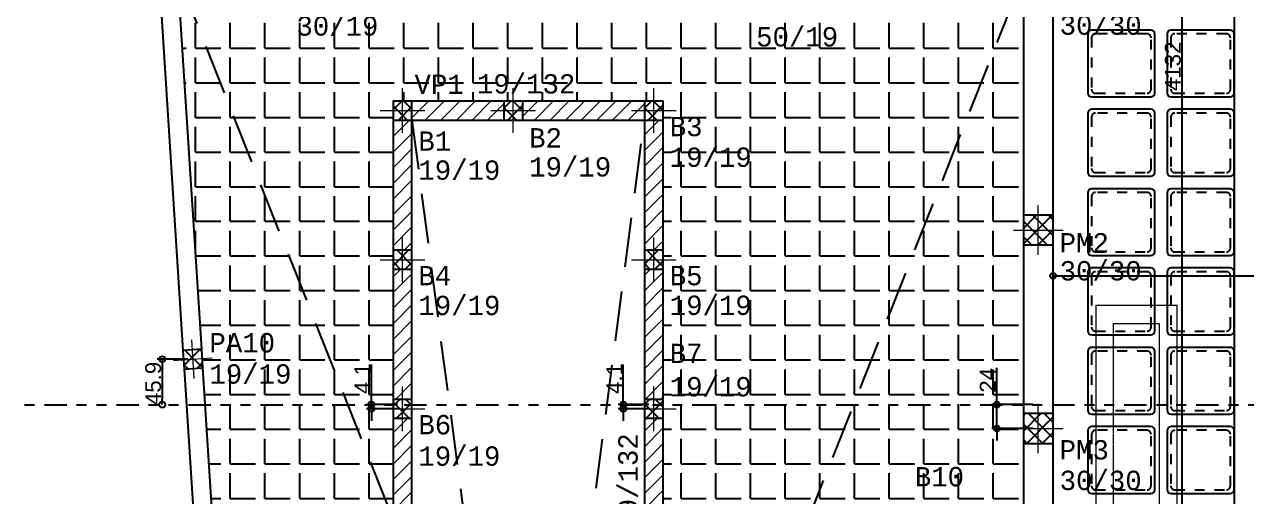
# Model space of a CAD drawing. Header units: millimetres. Extents: x -967 to 563, y -1588 to 506.
# Drawn here: x 30.64 to 42.95, y -247.12 to -242.36 of the extents above; entities that cross this region are included whole.
import ezdxf

# ---------------------------------------------------------------- set-up
doc = ezdxf.new("R2010")
doc.units = ezdxf.units.MM
for name, pattern in [('CYPE_RAYAPUNTOPUNTO', [0.45, 0.225, -0.075, 0, -0.075, 0, -0.075]), ('DASHDOT', [1, 0.5, -0.25, 0, -0.25]), ('ESTILO_TQS_0001', [1, 0.7, -0.3]), ('TRAZO_HUECO', [0.75, 0.5, -0.25])]:
    doc.linetypes.add(name, pattern=pattern)
for name, color, linetype, lineweight in [('0017-PAI-PE-001-IMP-R02$0$Modelos genéricos', 252, 'Continuous', 5), ('PILAR_EIXOS', 1, 'Continuous', 0), ('PILAR_HACH', 4, 'Continuous', 0)]:
    doc.layers.add(name, color=color, linetype=linetype, lineweight=lineweight)
for name, color, linetype in [('1', 5, 'Continuous'), ('11', 7, 'Continuous'), ('12', 4, 'Continuous'), ('208', 13, 'Continuous'), ('241', 7, 'TRAZO_HUECO'), ('242', 3, 'Continuous'), ('251', 5, 'Continuous'), ('252', 153, 'ESTILO_TQS_0001'), ('347-XXXX-ARQ-BASE-013-IMPLANTAÇÃO$0$_XREF PAI', 252, 'Continuous'), ('4', 2, 'Continuous'), ('9', 7, 'Continuous'), ('A_htc_alv', 7, 'Continuous'), ('COTAS', 1, 'Continuous'), ('EIXOS', 8, 'DASHDOT')]:
    doc.layers.add(name, color=color, linetype=linetype)
doc.styles.add('ARIAL', font='arial.ttf')
doc.styles.add('TQS_LUCIDA_CONSOLE', font='lucon.TTF')
doc.dimstyles.new('AVILLA 100 2', dxfattribs={"dimtxt": 0.16, "dimasz": 0.06, "dimexe": 0.05, "dimexo": 0.05, "dimgap": 0.01, "dimtad": 3, "dimdec": 1, "dimlfac": 100, "dimzin": 9, "dimdsep": 46, "dimtxsty": 'ARIAL', "dimblk": 'ORIGIN', "dimcen": 1.5, "dimclrd": 10, "dimclre": 10, "dimclrt": 7, "dimadec": 0, "dimazin": 0, "dimtfac": 1, "dimtdec": 1, "dimtmove": 0, "dimatfit": 1, "dimfxl": 1, "dimarcsym": 0})
pattern_1 = [(45, (-642.17353, -86.83243), (-0.078577241, 0.078577241), []), (135, (-642.17353, -86.83243), (-0.078577241, -0.078577241), [])]
pattern_2 = [(45, (-749.55464, -86.83243), (-0.078577241, 0.078577241), [])]

# ---------------------------------------------------------------- blocks, each defined once
blk = doc.blocks.new('_VAONER063700637000750007500')
at = {"layer": '251', "color": 8}
for p, q in [((-33.725, 29.725), (-33.725, -29.725)), ((29.725, 33.725), (-29.725, 33.725)), ((33.725, -29.725), (33.725, 29.725)), ((-29.725, -33.725), (29.725, -33.725))]:
    blk.add_line(p, q, dxfattribs=at)
for centre, start, end in [((-29.725, 29.725), 90, 180), ((29.725, 29.725), 0, 90), ((-29.725, -29.725), 180, 270), ((29.725, -29.725), 270, 0)]:
    blk.add_arc(centre, 4, start, end, dxfattribs=at)
at = {"layer": '252', "color": 8}
for p, q in [((-29.975, 25.975), (-29.975, -25.975)), ((25.975, 29.975), (-25.975, 29.975)), ((29.975, -25.975), (29.975, 25.975)), ((-25.975, -29.975), (25.975, -29.975))]:
    blk.add_line(p, q, dxfattribs=at)
for centre, start, end in [((-25.975, 25.975), 90, 180), ((25.975, 25.975), 0, 90), ((-25.975, -25.975), 180, 270), ((25.975, -25.975), 270, 0)]:
    blk.add_arc(centre, 4, start, end, dxfattribs=at)
blk = doc.blocks.new('NERVURADA TÉRREO 1 MODELO 2 (LO) R0')
at = {"layer": '208', "xscale": 0.01, "yscale": 0.01, "zscale": 0.01}
for p in [(713.865, -755.921), (714.664, -755.921), (713.865, -756.72), (714.664, -756.72), (713.865, -757.52), (714.664, -757.52), (713.865, -758.319), (714.664, -758.319), (713.865, -759.119), (714.664, -759.119), (713.865, -759.918), (714.664, -759.918)]:
    blk.add_blockref('_VAONER063700637000750007500', p, dxfattribs=at)
blk = doc.blocks.new('0017-PAI-PE-001-IMP-R02')
at = {"layer": '0017-PAI-PE-001-IMP-R02$0$Modelos genéricos', "color": 30}
for p, q in [((43.101, 62.412), (37.096, 62.412)), ((43.109, 62.412), (43.101, 62.412)), ((43.209, 62.412), (43.109, 62.412)), ((43.216, 62.412), (43.209, 62.412)), ((44.819, 62.412), (43.216, 62.412)), ((44.819, 61.592), (44.819, 62.412)), ((42.557, 62.232), (43.101, 62.232)), ((43.101, 62.232), (43.216, 62.232)), ((43.216, 62.232), (43.398, 62.232)), ((43.398, 62.232), (43.409, 62.232)), ((43.41, 62.232), (43.413, 62.232)), ((43.418, 62.232), (43.423, 62.232)), ((43.427, 62.232), (43.429, 62.232)), ((43.43, 62.232), (43.443, 62.232)), ((43.444, 62.232), (43.511, 62.232)), ((43.511, 62.232), (43.526, 62.232)), ((43.532, 62.232), (43.535, 62.232)), ((43.539, 62.232), (43.541, 62.232)), ((43.541, 62.232), (43.556, 62.232)), ((43.557, 62.232), (44.398, 62.232)), ((44.398, 62.232), (44.409, 62.232)), ((44.41, 62.232), (44.413, 62.232)), ((44.418, 62.232), (44.423, 62.232)), ((44.427, 62.232), (44.429, 62.232)), ((44.43, 62.232), (44.443, 62.232)), ((44.445, 62.232), (44.511, 62.232)), ((44.511, 62.232), (44.526, 62.232)), ((44.532, 62.232), (44.535, 62.232)), ((44.541, 62.232), (44.556, 62.232)), ((44.557, 62.232), (44.639, 62.232)), ((44.639, 62.232), (44.639, 62.151)), ((44.639, 62.151), (44.639, 62.138)), ((44.639, 62.136), (44.639, 62.134)), ((44.639, 62.134), (44.639, 62.121)), ((44.639, 62.121), (44.639, 61.772)), ((43.216, 61.772), (42.018, 61.772)), ((43.971, 61.772), (43.216, 61.772)), ((43.986, 61.772), (43.974, 61.772)), ((43.989, 61.772), (43.987, 61.772)), ((43.992, 61.772), (43.99, 61.772)), ((43.998, 61.772), (43.992, 61.772)), ((44.001, 61.772), (43.999, 61.772)), ((44.005, 61.772), (44.003, 61.772)), ((44.01, 61.772), (44.006, 61.772)), ((44.017, 61.772), (44.012, 61.772)), ((44.639, 61.772), (44.018, 61.772)), ((37.096, 61.592), (43.101, 61.592)), ((43.101, 61.592), (43.109, 61.592)), ((43.109, 61.592), (43.209, 61.592)), ((43.209, 61.592), (43.216, 61.592)), ((43.216, 61.592), (44.819, 61.592))]:
    blk.add_line(p, q, dxfattribs=at)
blk = doc.blocks.new('Eixos do pilar')
at = {"layer": 'PILAR_EIXOS'}
for p, q in [((0, -0.5), (0, 0.5)), ((-0.5, 0), (0.5, 0))]:
    blk.add_line(p, q, dxfattribs=at)
blk = doc.blocks.new('EIXOS DE OBRA TERREO1')
at = {"layer": 'EIXOS', "linetype": 'CYPE_RAYAPUNTOPUNTO'}
blk.add_line((699.3939, -159.3597), (774.5346, -159.3597), dxfattribs=at)
blk = doc.blocks.new('_Origin')
at = {"color": 0, "linetype": 'ByBlock', "lineweight": -2}
blk.add_line((0, 0), (-1, 0), dxfattribs=at)
blk.add_circle((0, 0), 0.5, dxfattribs=at)
blk = doc.blocks.new('*D783')
at = {"layer": 'COTAS', "color": 10, "linetype": 'ByBlock', "lineweight": -2, "transparency": 16777216}
blk.add_line((823.652, -608.57), (823.652, -567.37), dxfattribs=at)
at = {"layer": 'Defpoints', "color": 0, "linetype": 'ByBlock', "transparency": 16777216}
for p in [(823.652, -567.31), (823.652, -567.31), (823.652, -608.63)]:
    blk.add_point(p, dxfattribs=at)
at = {"layer": 'COTAS', "color": 10, "linetype": 'ByBlock', "lineweight": -2, "transparency": 16777216, "xscale": 0.06, "yscale": 0.06, "zscale": 0.06}
for p, rotation in [((823.652, -567.31), 90), ((823.652, -608.63), 270)]:
    blk.add_blockref('_Origin', p, dxfattribs=dict(at, rotation=rotation))
at = {"layer": 'COTAS', "color": 7, "linetype": 'ByBlock', "transparency": 16777216, "insert": (823.56, -587.97), "char_height": 0.16, "attachment_point": 5, "rotation": 90, "style": 'ARIAL'}
blk.add_mtext('4132', dxfattribs=at)
blk = doc.blocks.new('*D567')
at = {"layer": 'COTAS', "color": 10, "linetype": 'ByBlock', "lineweight": -2, "transparency": 16777216}
blk.add_line((822.414, -590.081), (837.199, -590.081), dxfattribs=at)
at = {"layer": 'Defpoints', "color": 0, "linetype": 'ByBlock', "transparency": 16777216}
for p in [(822.354, -590.081), (837.259, -590.081), (837.259, -590.081)]:
    blk.add_point(p, dxfattribs=at)
at = {"layer": 'COTAS', "color": 10, "linetype": 'ByBlock', "lineweight": -2, "transparency": 16777216, "xscale": 0.06, "yscale": 0.06, "zscale": 0.06, "rotation": 180}
blk.add_blockref('_Origin', (822.354, -590.081), dxfattribs=at)
at = {"layer": 'COTAS', "color": 10, "linetype": 'ByBlock', "lineweight": -2, "transparency": 16777216, "xscale": 0.06, "yscale": 0.06, "zscale": 0.06}
blk.add_blockref('_Origin', (837.259, -590.081), dxfattribs=at)
at = {"layer": 'COTAS', "color": 7, "linetype": 'ByBlock', "transparency": 16777216, "insert": (829.807, -589.989), "char_height": 0.16, "attachment_point": 5, "style": 'ARIAL'}
blk.add_mtext('1490.5', dxfattribs=at)
blk = doc.blocks.new('*D639')
at = {"layer": 'COTAS', "color": 10, "linetype": 'ByBlock', "lineweight": -2, "transparency": 16777216}
for p, q in [((815.487, -591.32), (815.487, -590.974)), ((815.75, -591.38), (815.437, -591.38)), ((815.75, -591.422), (815.437, -591.422)), ((815.487, -591.422), (815.487, -591.38)), ((815.487, -591.482), (815.487, -591.542))]:
    blk.add_line(p, q, dxfattribs=at)
at = {"layer": 'Defpoints', "color": 0, "linetype": 'ByBlock', "transparency": 16777216}
for p in [(815.487, -591.38), (815.8, -591.38), (815.8, -591.422)]:
    blk.add_point(p, dxfattribs=at)
at = {"layer": 'COTAS', "color": 10, "linetype": 'ByBlock', "lineweight": -2, "transparency": 16777216, "xscale": 0.06, "yscale": 0.06, "zscale": 0.06}
for p, rotation in [((815.487, -591.38), 270), ((815.487, -591.422), 90)]:
    blk.add_blockref('_Origin', p, dxfattribs=dict(at, rotation=rotation))
at = {"layer": 'COTAS', "color": 7, "linetype": 'ByBlock', "transparency": 16777216, "insert": (815.397, -591.117), "char_height": 0.16, "attachment_point": 5, "rotation": 90, "style": 'ARIAL'}
blk.add_mtext('4.1', dxfattribs=at)
blk = doc.blocks.new('*D640')
at = {"layer": 'COTAS', "color": 10, "linetype": 'ByBlock', "lineweight": -2, "transparency": 16777216}
for p, q in [((818.024, -591.32), (818.024, -590.974)), ((818.282, -591.38), (817.974, -591.38)), ((818.282, -591.422), (817.974, -591.422)), ((818.024, -591.422), (818.024, -591.38)), ((818.024, -591.482), (818.024, -591.542))]:
    blk.add_line(p, q, dxfattribs=at)
at = {"layer": 'Defpoints', "color": 0, "linetype": 'ByBlock', "transparency": 16777216}
for p in [(818.024, -591.38), (818.332, -591.38), (818.332, -591.422)]:
    blk.add_point(p, dxfattribs=at)
at = {"layer": 'COTAS', "color": 10, "linetype": 'ByBlock', "lineweight": -2, "transparency": 16777216, "xscale": 0.06, "yscale": 0.06, "zscale": 0.06}
for p, rotation in [((818.024, -591.38), 270), ((818.024, -591.422), 90)]:
    blk.add_blockref('_Origin', p, dxfattribs=dict(at, rotation=rotation))
at = {"layer": 'COTAS', "color": 7, "linetype": 'ByBlock', "transparency": 16777216, "insert": (817.934, -591.117), "char_height": 0.16, "attachment_point": 5, "rotation": 90, "style": 'ARIAL'}
blk.add_mtext('4.1', dxfattribs=at)
blk = doc.blocks.new('*D654')
at = {"layer": 'COTAS', "color": 10, "linetype": 'ByBlock', "lineweight": -2, "transparency": 16777216}
for p, q in [((821.786, -591.32), (821.786, -591.009)), ((822.154, -591.38), (821.736, -591.38)), ((821.786, -591.62), (821.786, -591.38)), ((822.154, -591.62), (821.736, -591.62)), ((821.786, -591.68), (821.786, -591.74))]:
    blk.add_line(p, q, dxfattribs=at)
at = {"layer": 'Defpoints', "color": 0, "linetype": 'ByBlock', "transparency": 16777216}
for p in [(821.786, -591.38), (822.204, -591.38), (822.204, -591.62)]:
    blk.add_point(p, dxfattribs=at)
at = {"layer": 'COTAS', "color": 10, "linetype": 'ByBlock', "lineweight": -2, "transparency": 16777216, "xscale": 0.06, "yscale": 0.06, "zscale": 0.06}
for p, rotation in [((821.786, -591.38), 270), ((821.786, -591.62), 90)]:
    blk.add_blockref('_Origin', p, dxfattribs=dict(at, rotation=rotation))
at = {"layer": 'COTAS', "color": 7, "linetype": 'ByBlock', "transparency": 16777216, "insert": (821.695, -591.135), "char_height": 0.16, "attachment_point": 5, "rotation": 90, "style": 'ARIAL'}
blk.add_mtext('24', dxfattribs=at)
blk = doc.blocks.new('*D656')
at = {"layer": 'COTAS', "color": 10, "linetype": 'ByBlock', "lineweight": -2, "transparency": 16777216}
for p, q in [((813.64, -590.921), (813.331, -590.921)), ((813.381, -590.981), (813.381, -591.32))]:
    blk.add_line(p, q, dxfattribs=at)
at = {"layer": 'Defpoints', "color": 0, "linetype": 'ByBlock', "transparency": 16777216}
for p in [(813.69, -590.921), (813.381, -591.38), (813.381, -591.38)]:
    blk.add_point(p, dxfattribs=at)
at = {"layer": 'COTAS', "color": 10, "linetype": 'ByBlock', "lineweight": -2, "transparency": 16777216, "xscale": 0.06, "yscale": 0.06, "zscale": 0.06}
for p, rotation in [((813.381, -590.921), 90), ((813.381, -591.38), 270)]:
    blk.add_blockref('_Origin', p, dxfattribs=dict(at, rotation=rotation))
at = {"layer": 'COTAS', "color": 7, "linetype": 'ByBlock', "transparency": 16777216, "insert": (813.29, -591.166), "char_height": 0.16, "attachment_point": 5, "rotation": 90, "style": 'ARIAL'}
blk.add_mtext('45.9', dxfattribs=at)
blk = doc.blocks.new('COTAS TÉRREO (LO) R0')
at = {"layer": 'COTAS', "linetype": 'ByBlock'}
for base, p1, p2, picture, middle in [((823.6517, -567.3104), (823.6517, -608.6304), (823.6517, -567.3104), '*D783', (823.56, -587.9704)), ((815.4871, -591.3804), (815.8004, -591.4217), (815.8004, -591.3804), '*D639', (815.3968, -591.117)), ((818.0243, -591.3804), (818.332, -591.4217), (818.332, -591.3804), '*D640', (817.934, -591.117)), ((821.7858, -591.3804), (822.2042, -591.6204), (822.2042, -591.3804), '*D654', (821.6954, -591.1348))]:
    dim = blk.add_linear_dim(base=base, p1=p1, p2=p2, angle=90, dimstyle='AVILLA 100 2', dxfattribs=at)
    dim.commit()
    dim.dimension.update_dxf_attribs({"geometry": picture, "text_midpoint": middle})
dim = blk.add_linear_dim(base=(837.2592, -590.0811), p1=(822.3542, -590.0811), p2=(837.2592, -590.0811), dimstyle='AVILLA 100 2', dxfattribs=at)
dim.commit()
dim.dimension.update_dxf_attribs({"geometry": '*D567', "text_midpoint": (829.8067, -589.9894)})
dim = blk.add_linear_dim(base=(813.3813, -591.3804), p1=(813.6902, -590.9214), p2=(813.3813, -591.3804), angle=90, dimstyle='AVILLA 100 2', dxfattribs=at)
dim.commit()
dim.dimension.update_dxf_attribs({"geometry": '*D656', "text_midpoint": (813.3813, -591.1659), "dimtype": 128})

msp = doc.modelspace()

# ---------------------------------------------------------------- hatches: boundary and pattern name
at = {"layer": 'A_htc_alv', "linetype": 'ByBlock'}
h = msp.add_hatch(dxfattribs=at)
h.set_pattern_fill('ANGLE', color=8, scale=0.05)
h.set_pattern_definition([(0, (-751.34853, -86.83243), (0, 0.34925), [0.254, -0.09525]), (90, (-751.34853, -86.83243), (-0.34925, 2e-17), [0.254, -0.09525])])
h.paths.add_polyline_path([(32.1907, -241.8864), (32.3004, -241.8794), (32.3001, -241.874), (33.0185, -241.8744), (33.0185, -241.8797), (33.3185, -241.8797), (33.3185, -241.8746), (37.9585, -241.8777), (37.9585, -241.8797), (38.4585, -241.8797), (38.4585, -241.8781), (40.7057, -241.8796), (40.7057, -250.2821), (39.5469, -250.2821), (39.5469, -247.4221), (37.0785, -247.4221), (37.0785, -243.1335), (34.3569, -243.1335), (34.3569, -261.3535), (36.7785, -261.3535), (36.7785, -262.6607), (36.7785, -262.7191), (36.7785, -262.7491), (36.7785, -262.8318), (36.7951, -262.9004), (37.0452, -263.3827), (36.3178, -263.1192), (36.3263, -263.0957), (36.0442, -262.9936), (36.0357, -263.0171), (34.9172, -262.612), (34.9257, -262.5884), (34.7471, -262.5237), (34.7385, -262.5473), (33.62, -262.1421), (33.6285, -262.1186), (33.482, -262.0656), (33.1984, -257.6323)])
h = msp.add_hatch(dxfattribs=at)
h.set_pattern_fill('ANSI37', color=4, scale=0.035)
h.set_pattern_definition(pattern_1)
h.paths.add_polyline_path([(34.3569, -243.3235), (34.5469, -243.3235), (34.5469, -243.1335), (34.3569, -243.1335)])
h = msp.add_hatch(dxfattribs=at)
h.set_pattern_fill('ANSI37', color=4, scale=0.035)
h.set_pattern_definition(pattern_1)
h.paths.add_polyline_path([(35.4727, -243.3235), (35.6627, -243.3235), (35.6627, -243.1335), (35.4727, -243.1335)])
h = msp.add_hatch(dxfattribs=at)
h.set_pattern_fill('ANSI37', color=4, scale=0.035)
h.set_pattern_definition(pattern_1)
h.paths.add_polyline_path([(36.8885, -243.3235), (37.0785, -243.3235), (37.0785, -243.1335), (36.8885, -243.1335)])
h = msp.add_hatch(dxfattribs=at)
h.set_pattern_fill('ANSI37', color=4, scale=0.035)
h.set_pattern_definition(pattern_1)
h.paths.add_polyline_path([(40.7057, -244.5821), (41.0057, -244.5821), (41.0057, -244.2821), (40.7057, -244.2821)])
h = msp.add_hatch(dxfattribs=at)
h.set_pattern_fill('ANSI37', color=4, scale=0.035)
h.set_pattern_definition(pattern_1)
h.paths.add_polyline_path([(34.3569, -244.826), (34.5469, -244.826), (34.5469, -244.636), (34.3569, -244.636)])
h = msp.add_hatch(dxfattribs=at)
h.set_pattern_fill('ANSI37', color=4, scale=0.035)
h.set_pattern_definition(pattern_1)
h.paths.add_polyline_path([(36.8885, -244.826), (37.0785, -244.826), (37.0785, -244.636), (36.8885, -244.636)])
h = msp.add_hatch(dxfattribs=at)
h.set_pattern_fill('ANSI37', color=4, scale=0.035)
h.set_pattern_definition(pattern_1)
h.paths.add_polyline_path([(32.4425, -245.8219), (32.4304, -245.6323), (32.2408, -245.6444), (32.2529, -245.834)])
h = msp.add_hatch(dxfattribs=at)
h.set_pattern_fill('ANSI37', color=4, scale=0.035)
h.set_pattern_definition(pattern_1)
h.paths.add_polyline_path([(34.3569, -246.3285), (34.5469, -246.3285), (34.5469, -246.1385), (34.3569, -246.1385)])
h = msp.add_hatch(dxfattribs=at)
h.set_pattern_fill('ANSI37', color=4, scale=0.035)
h.set_pattern_definition(pattern_1)
h.paths.add_polyline_path([(36.8885, -246.3285), (37.0785, -246.3285), (37.0785, -246.1385), (36.8885, -246.1385)])
h = msp.add_hatch(dxfattribs=at)
h.set_pattern_fill('ANSI37', color=4, scale=0.035)
h.set_pattern_definition(pattern_1)
h.paths.add_polyline_path([(40.7057, -246.5821), (41.0057, -246.5821), (41.0057, -246.2821), (40.7057, -246.2821)])
at = {"layer": 'PILAR_HACH', "linetype": 'ByBlock'}
h = msp.add_hatch(dxfattribs=at)
h.set_pattern_fill('ANSI31', color=5, scale=0.035)
h.set_pattern_definition(pattern_2)
h.paths.add_polyline_path([(34.5469, -243.1335), (35.4727, -243.1335), (35.4727, -243.3235), (34.5469, -243.3235)])
h = msp.add_hatch(dxfattribs=at)
h.set_pattern_fill('ANSI31', color=5, scale=0.035)
h.set_pattern_definition(pattern_2)
h.paths.add_polyline_path([(35.6627, -243.1335), (36.8885, -243.1335), (36.8885, -243.3235), (35.6627, -243.3235)])
h = msp.add_hatch(dxfattribs=at)
h.set_pattern_fill('ANSI31', color=5, scale=0.035)
h.set_pattern_definition(pattern_2)
h.paths.add_polyline_path([(34.3569, -244.636), (34.5469, -244.636), (34.5469, -243.3235), (34.3569, -243.3235)])
h = msp.add_hatch(dxfattribs=at)
h.set_pattern_fill('ANSI31', color=5, scale=0.035)
h.set_pattern_definition(pattern_2)
h.paths.add_polyline_path([(36.8885, -243.3235), (37.0785, -243.3235), (37.0785, -244.636), (36.8885, -244.636)])
h = msp.add_hatch(dxfattribs=at)
h.set_pattern_fill('ANSI31', color=5, scale=0.035)
h.set_pattern_definition(pattern_2)
h.paths.add_polyline_path([(34.3569, -246.1385), (34.5469, -246.1385), (34.5469, -244.826), (34.3569, -244.826)])
h = msp.add_hatch(dxfattribs=at)
h.set_pattern_fill('ANSI31', color=5, scale=0.035)
h.set_pattern_definition(pattern_2)
h.paths.add_polyline_path([(36.8885, -244.826), (37.0785, -244.826), (37.0785, -246.1385), (36.8885, -246.1385)])
h = msp.add_hatch(dxfattribs=at)
h.set_pattern_fill('ANSI31', color=5, scale=0.035)
h.set_pattern_definition(pattern_2)
h.paths.add_polyline_path([(34.3569, -247.641), (34.5469, -247.641), (34.5469, -246.3285), (34.3569, -246.3285)])
h = msp.add_hatch(dxfattribs=at)
h.set_pattern_fill('ANSI31', color=5, scale=0.035)
h.set_pattern_definition(pattern_2)
h.paths.add_polyline_path([(36.8885, -246.3285), (37.0785, -246.3285), (37.0785, -247.4221), (36.8885, -247.4221)])

# ---------------------------------------------------------------- linework, layer by layer
at = {"layer": '1'}
for points in [[(52.5472, -242.8421), (52.5472, -236.6946), (42.8282, -236.6946), (42.8282, -253.6091)], [(32.001, -241.8984), (32.2408, -245.6444)], [(32.4304, -245.6323), (32.1907, -241.8864)], [(40.7057, -241.9897), (40.7057, -244.2821)], [(41.0057, -244.2821), (41.0057, -241.9897)], [(35.4727, -243.1335), (34.5469, -243.1335)], [(36.8885, -243.1335), (35.6627, -243.1335)], [(34.3569, -243.3235), (34.3569, -244.636)], [(34.5469, -243.3235), (35.4727, -243.3235)], [(34.5469, -244.636), (34.5469, -243.3235)], [(35.6627, -243.3235), (36.8885, -243.3235)], [(36.8885, -243.3235), (36.8885, -244.636)], [(37.0785, -244.636), (37.0785, -243.3235)], [(40.7057, -244.5821), (40.7057, -246.2821)], [(41.0057, -246.2821), (41.0057, -244.5821)], [(34.3569, -244.826), (34.3569, -246.1385)], [(34.5469, -246.1385), (34.5469, -244.826)], [(36.8885, -244.826), (36.8885, -246.1385)], [(37.0785, -246.1385), (37.0785, -244.826)], [(32.2529, -245.834), (32.4967, -249.6444)], [(32.6864, -249.6323), (32.4425, -245.8219)], [(34.3569, -246.3285), (34.3569, -247.641)], [(34.5469, -247.641), (34.5469, -246.3285)], [(36.8885, -246.3285), (36.8885, -247.4221)], [(37.0785, -247.4221), (37.0785, -246.3285)], [(40.7057, -246.5821), (40.7057, -248.2821)], [(41.0057, -248.2821), (41.0057, -246.5821)]]:
    msp.add_lwpolyline(points, dxfattribs=at)
at = {"layer": '241'}
for p, q in [((32.1954, -241.8858), (34.3569, -247.3459)), ((38.5093, -247.4221), (40.7035, -241.8796)), ((34.5469, -261.1635), (36.8885, -243.3235)), ((34.5469, -243.3235), (36.8869, -261.1516))]:
    msp.add_line(p, q, dxfattribs=at)
at = {"layer": '242'}
for p, q in [((34.4519, -243.2285), (34.4519, -243.2285)), ((35.5677, -243.2285), (35.5677, -243.2285)), ((36.9835, -243.2285), (36.9835, -243.2285)), ((40.8557, -244.4321), (40.8557, -244.4321)), ((34.4519, -244.731), (34.4519, -244.731)), ((36.9835, -244.731), (36.9835, -244.731)), ((32.3417, -245.7332), (32.3417, -245.7332)), ((34.4519, -246.2335), (34.4519, -246.2335)), ((36.9835, -246.2335), (36.9835, -246.2335)), ((40.8557, -246.4321), (40.8557, -246.4321))]:
    msp.add_line(p, q, dxfattribs=at)
at = {"layer": '4'}
for points in [[(34.3569, -243.3235), (34.5469, -243.3235), (34.5469, -243.1335), (34.3569, -243.1335), (34.3569, -243.3235)], [(35.4727, -243.3235), (35.6627, -243.3235), (35.6627, -243.1335), (35.4727, -243.1335), (35.4727, -243.3235)], [(36.8885, -243.3235), (37.0785, -243.3235), (37.0785, -243.1335), (36.8885, -243.1335), (36.8885, -243.3235)], [(40.7057, -244.5821), (41.0057, -244.5821), (41.0057, -244.2821), (40.7057, -244.2821), (40.7057, -244.5821)], [(34.3569, -244.826), (34.5469, -244.826), (34.5469, -244.636), (34.3569, -244.636), (34.3569, -244.826)], [(36.8885, -244.826), (37.0785, -244.826), (37.0785, -244.636), (36.8885, -244.636), (36.8885, -244.826)], [(32.4425, -245.8219), (32.4304, -245.6323), (32.2408, -245.6444), (32.2529, -245.834), (32.4425, -245.8219)], [(34.3569, -246.3285), (34.5469, -246.3285), (34.5469, -246.1385), (34.3569, -246.1385), (34.3569, -246.3285)], [(36.8885, -246.3285), (37.0785, -246.3285), (37.0785, -246.1385), (36.8885, -246.1385), (36.8885, -246.3285)], [(40.7057, -246.5821), (41.0057, -246.5821), (41.0057, -246.2821), (40.7057, -246.2821), (40.7057, -246.5821)]]:
    msp.add_lwpolyline(points, dxfattribs=at)

# ---------------------------------------------------------------- block references
at = {"color": 9, "linetype": 'ByBlock'}
msp.add_blockref('EIXOS DE OBRA TERREO1', (-672.1735, -86.8324), dxfattribs=at)
at = {"layer": '347-XXXX-ARQ-BASE-013-IMPLANTAÇÃO$0$_XREF PAI', "rotation": 90.00000000000001}
msp.add_blockref('0017-PAI-PE-001-IMP-R02', (103.8457, -290.0121), dxfattribs=at)
at = {"layer": 'COTAS', "color": 6, "linetype": 'ByBlock'}
msp.add_blockref('COTAS TÉRREO (LO) R0', (-781.3485, 345.1883), dxfattribs=at)
at = {"layer": 'COTAS', "color": 40, "linetype": 'ByBlock', "true_color": 0xf8d731}
msp.add_blockref('NERVURADA TÉRREO 1 MODELO 2 (LO) R0', (-672.1735, 513.1676), dxfattribs=at)
at = {"layer": 'PILAR_EIXOS'}
for p, xscale, yscale in [((34.4519, -243.2285), 0.45, 0.45), ((35.5677, -243.2285), 0.45, 0.45), ((36.9835, -243.2285), 0.45, 0.45), ((40.8557, -244.4321), 0.5, 0.5), ((34.4519, -244.731), 0.45, 0.45), ((36.9835, -244.731), 0.45, 0.45), ((34.4519, -246.2335), 0.45, 0.45), ((36.9835, -246.2335), 0.45, 0.45), ((40.8557, -246.4321), 0.5, 0.5)]:
    msp.add_blockref('Eixos do pilar', p, dxfattribs=dict(at, xscale=xscale, yscale=yscale))
at = {"layer": 'PILAR_EIXOS', "xscale": 0.3900000000000001, "yscale": 0.3900000000000001, "rotation": 3.646999947509284}
msp.add_blockref('Eixos do pilar', (32.3417, -245.7332), dxfattribs=at)

# ---------------------------------------------------------------- texts
at = {"layer": '11', "color": 8, "linetype": 'Continuous', "style": 'TQS_LUCIDA_CONSOLE'}
msp.add_text('19/132', height=0.195, rotation=90, dxfattribs=at).set_placement((36.8203, -247.4715))
at = {"layer": '12', "linetype": 'Continuous', "style": 'TQS_LUCIDA_CONSOLE'}
for s, p in [('30/19', (33.3835, -242.4723)), ('30/30', (41.0707, -242.4633)), ('50/19', (38.0139, -242.5816)), ('19/19', (37.1435, -243.795)), ('19/19', (34.6119, -243.9252)), ('19/19', (35.7277, -243.8926)), ('30/30', (41.0707, -244.9396)), ('19/19', (34.6119, -245.2895)), ('19/19', (37.1435, -245.2877)), ('19/19', (32.5075, -245.9801)), ('19/19', (37.1435, -246.1085)), ('19/19', (34.6119, -246.8077)), ('30/30', (41.0707, -247.0526))]:
    msp.add_text(s, height=0.195, dxfattribs=at).set_placement(p)
at = {"layer": '9', "color": 8, "linetype": 'Continuous', "style": 'TQS_LUCIDA_CONSOLE'}
for s, p in [('19/132', (35.2016, -243.0556)), ('VP1', (34.5735, -243.0594))]:
    msp.add_text(s, height=0.195, dxfattribs=at).set_placement(p)
at = {"layer": '9', "linetype": 'Continuous', "style": 'TQS_LUCIDA_CONSOLE'}
for s, p in [('B3', (37.1435, -243.486)), ('B1', (34.6119, -243.6325)), ('B2', (35.7277, -243.6)), ('PM2', (41.0707, -244.6579)), ('B4', (34.6119, -244.9885)), ('B5', (37.1435, -244.9885)), ('PA10', (32.5075, -245.6648)), ('B7', (37.1435, -245.7724)), ('B6', (34.6119, -246.491)), ('PM3', (41.0707, -246.7446)), ('B10', (39.6119, -247.0151))]:
    msp.add_text(s, height=0.195, dxfattribs=at).set_placement(p)

doc.saveas('drawing.dxf')
